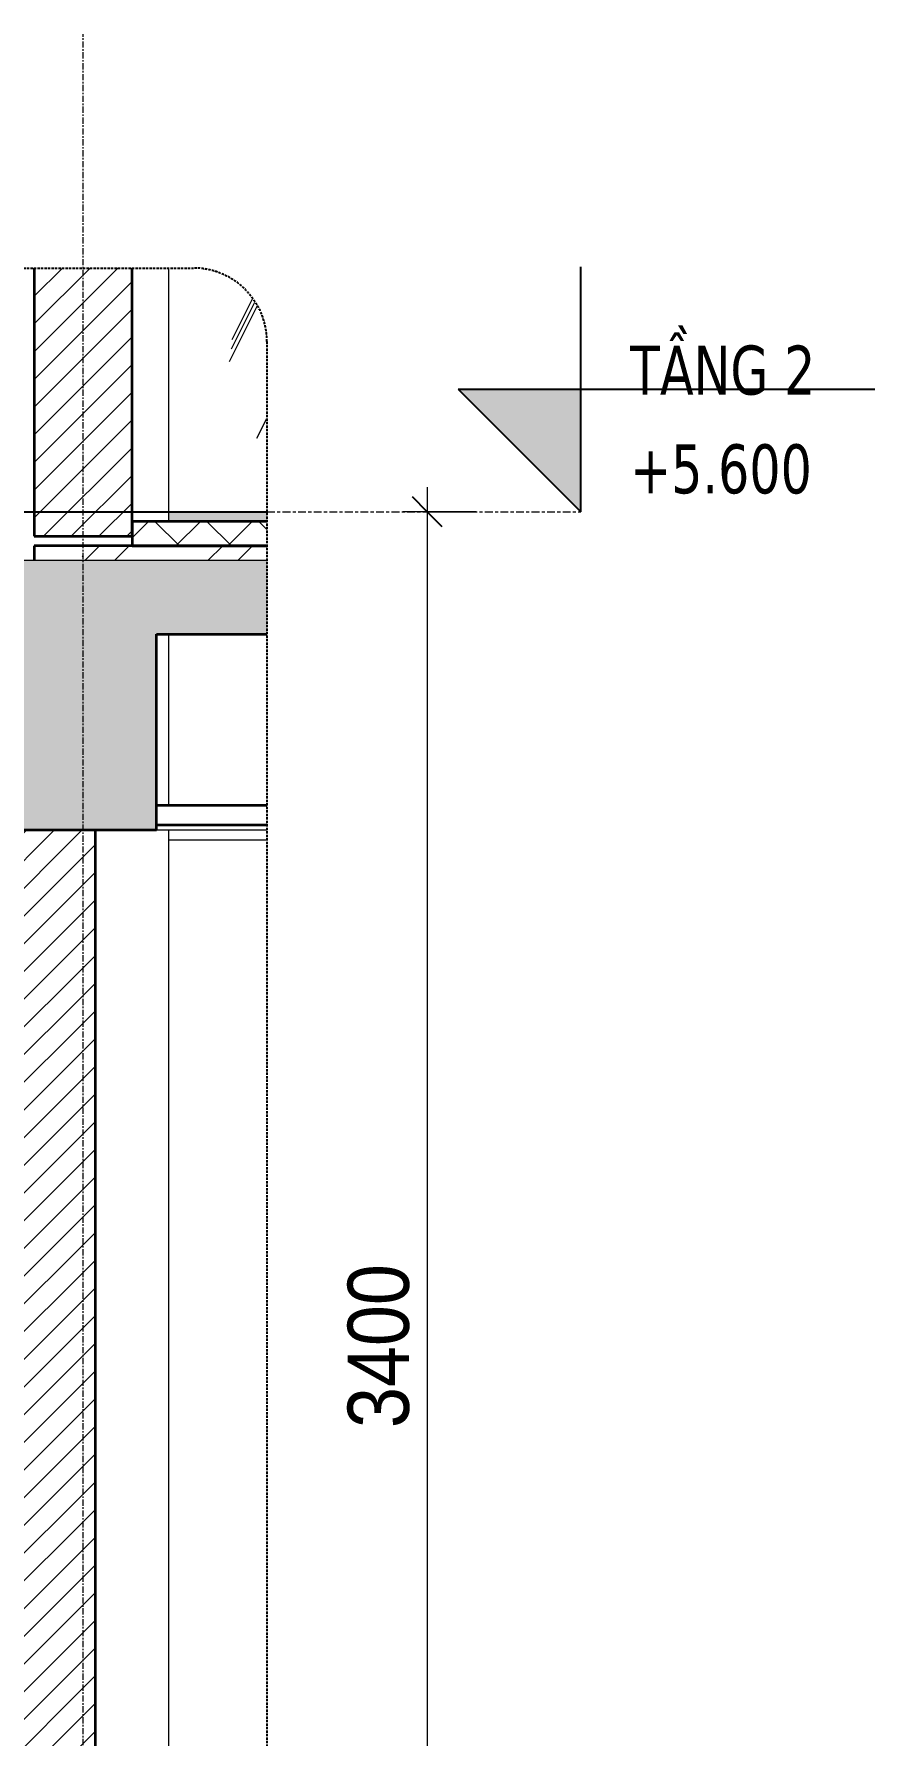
# Model space of a CAD drawing. Header units: millimetres. Extents: x 66631 to 260610, y 416 to 78637.
# Drawn here: x 142798 to 144514, y 3100 to 6575 of the extents above; entities that cross this region are included whole.
import ezdxf

# ---------------------------------------------------------------- set-up
doc = ezdxf.new("R2010")
doc.units = ezdxf.units.MM
for name, pattern in [('Centre', [31.75, 6.35, -4.7625, 15.875, -4.7625]), ('Grid Line', [22.225, 12.7, -3.175, 3.175, -3.175]), ('Hidden', [7.14375, 4.7625, -2.38125])]:
    doc.linetypes.add(name, pattern=pattern)
for name, color, linetype, lineweight in [('0-5', 130, 'Continuous', 5), ('A-ANNO-DIMS', 211, 'Continuous', 9), ('A-ANNO-DIMS-50', 211, 'Continuous', 9), ('A-CLNG-1', 250, 'Continuous', 35), ('A-CLNG-FNSH-1', 7, 'Continuous', 18), ('A-CLNG-PATT-3', 13, 'Continuous', 18), ('A-DETL-GENF', 92, 'Continuous', 18), ('A-DETL-GENF-4', 92, 'Hidden', 25), ('A-DETL-GENF-5', 9, 'Continuous', 18), ('A-DETL-MEDM', 33, 'Continuous', 35), ('A-DETL-THIN', 151, 'Continuous', 18), ('A-FLOR-FNSH-1', 250, 'Continuous', 35), ('A-FLOR-LEVL', 51, 'Continuous', 9), ('A-FLOR-LEVL-1', 51, 'Continuous', 25), ('A-FLOR-LEVL-2', 51, 'Centre', 9), ('A-FLOR-PATT-1', 253, 'Continuous', 18), ('A-FLOR-PATT-2', 8, 'Continuous', 18), ('A-GLAZ-CURT', 52, 'Continuous', 18), ('A-GLAZ-CURT-3', 9, 'Continuous', 18), ('A-GLAZ-CWMG', 51, 'Continuous', 18), ('A-GLAZ-CWMG-2', 9, 'Continuous', 18), ('A-WALL-2', 250, 'Continuous', 35), ('A-WALL-PATT-2', 111, 'Continuous', 18), ('M-EQPM', 50, 'Continuous', 18), ('M-EQPM-3', 50, 'Continuous', 25), ('S-BEAM-2', 7, 'Continuous', 18), ('S-COLS-9', 7, 'Continuous', 18), ('S-GRID-1', 1, 'Grid Line', 9)]:
    doc.layers.add(name, color=color, linetype=linetype, lineweight=lineweight)
doc.styles.add('Tahoma_B_1', font='tahomabd.ttf', dxfattribs={"width": 0.85, "height": 100})
doc.styles.add('UTM Avo', font='', dxfattribs={"width": 0.9, "height": 125})
doc.styles.get('UTM Avo').set_extended_font_data('UTM Avo')
doc.dimstyles.new('1_Dim_chi_tiet_2_5', dxfattribs={"dimscale": 304.8, "dimtxt": 124.912619, "dimasz": 0.19685, "dimexe": 0.164042, "dimexo": 0.0625, "dimgap": 0.016404, "dimtad": 1, "dimdec": 0, "dimrnd": 5, "dimzin": 0, "dimdsep": 46, "dimtxsty": 'UTM Avo', "dimblk1": 'OBLIQUE', "dimblk2": 'OBLIQUE', "dimsah": 1, "dimcen": 0.09, "dimdle": 0.164042, "dimazin": 0, "dimtfac": 1, "dimtdec": 4, "dimtix": 1, "dimtmove": 0, "dimatfit": 3, "dimfxl": 0.328084, "dimfxlon": 1, "dimtvp": 1, "dimtolj": 1, "dimtzin": 0, "dimarcsym": 2})
pattern_1 = [(50, (73567.88, 15875), (364.368, -31.878), [38.1, -419.1]), (355, (73567.88, 15875), (-70.486, 382.113), [30.48, -335.28]), (100.451, (73598.24, 15872.34), (293.885, 350.233), [32.38, -356.18]), (46.184, (73567.88, 15976.6), (542.158, -84.086), [57.15, -628.65]), (96.636, (73613.05, 15969.6), (474.805, 494.855), [48.57, -534.27]), (351.184, (73567.9, 15976.6), (474.81, 494.85), [45.72, -502.92]), (21, (73618.68, 15951.2), (303.2285, -204.5305), [38.1, -419.1]), (326, (73618.68, 15951.2), (123.604, 368.376), [30.48, -335.28]), (71.451, (73643.95, 15934.16), (426.834, 163.843), [32.38, -356.18]), (37.5, (73567.88, 15875), (6.1766, 169.1102), [3.353, -327.863, 3.353, -337.007, -336.55]), (37.5, (73567.88, 15875), (6.1766, 169.1102), [-671.576, 3.353, -333.197]), (7.5, (73567.88, 15875), (133.639, 200.3615), [3.353, -190.703, 3.353, -320.243, -128.27]), (7.5, (73567.88, 15875), (133.639, 200.3615), [-517.652, 3.353, -124.917]), (327.5, (73454.59, 15875), (271.1818, -11.4584), [3.353, -123.647, 3.353, -392.887, -525.78]), (327.5, (73454.59, 15875), (271.1818, -11.4584), [-523.24, 3.353, -522.427]), (317.5, (73403.8, 15875), (296.2585, 50.853), [3.353, -161.747, 3.353, -259.791, -373.38]), (317.5, (73403.8, 15875), (296.2585, 50.853), [-428.244, 3.353, -370.027]), (45, (73567.88, 15875), (-125.7236, 125.7236), []), (45, (73567.88, 16065.5), (-125.7236, 125.7236), [])]
pattern_2 = [(45, (139113.61, 15875), (-28.28427, 28.28427), [])]

# ---------------------------------------------------------------- blocks, each defined once
blk = doc.blocks.new('NCV_TKTC_KET CAU_rvt-6-TKCS_CĂN HỘ LOẠI 1B - MẶT CẮT 5')
at = {"layer": 'A-FLOR-PATT-1'}
h = blk.add_hatch(dxfattribs=at)
h.set_pattern_fill('FP_16', color=256, style=0, pattern_type=2)
h.set_pattern_definition(pattern_1)
h.paths.add_polyline_path([(77389.4, 5500), (77727.6, 5500), (77727.6, 5530), (77252.6, 5530), (77252.6, 5500)])
h = blk.add_hatch(dxfattribs=at)
h.set_pattern_fill('FP_16', color=256, style=0, pattern_type=2)
h.set_pattern_definition(pattern_1)
h.paths.add_polyline_path([(77389.4, 5500), (77727.6, 5500), (77727.6, 5530), (77252.6, 5530), (77252.6, 5500)])
at = {"layer": 'A-FLOR-FNSH-1'}
for p, q in [((77727.6, 5530), (77252.6, 5530)), ((77252.6, 5530), (77252.6, 5500))]:
    blk.add_line(p, q, dxfattribs=at)
at = {"layer": 'S-BEAM-2'}
blk.add_line((77527.6, 4930), (77727.6, 4930), dxfattribs=at)
at = {"layer": 'S-COLS-9'}
for p, q in [((77527.6, 5580), (77527.6, 6097.5)), ((77527.6, 5000), (77527.6, 5350)), ((77527.6, 2100), (77527.6, 4950))]:
    blk.add_line(p, q, dxfattribs=at)
blk = doc.blocks.new('System Panel - Glazed-1838995-TKCS_CĂN HỘ LOẠI 1B - MẶT CẮT 5')
at = {"layer": 'A-GLAZ-CURT-3'}
h = blk.add_hatch(dxfattribs=at)
h.set_pattern_fill('FP_21', color=256, style=0, pattern_type=2)
h.set_pattern_definition([(63.435, (74164.63, 15909.78), (-0.0009, 508), [177.488, -958.435]), (63.435, (73656.63, 15909.78), (-0.0009, 508), [177.488, -958.435]), (63.435, (74407.81, 16007.92), (-0.0009, 508), [177.488, -958.435]), (63.435, (73899.81, 16007.92), (-0.0009, 508), [177.488, -958.435]), (63.435, (74371, 15973.28), (-0.0009, 508), [177.488, -958.435]), (63.435, (73863, 15973.28), (-0.0009, 508), [177.488, -958.435]), (63.435, (74333.49, 16171.7), (-0.0009, 508), [86.267, -1049.655]), (63.435, (73825.49, 16171.7), (-0.0009, 508), [86.267, -1049.655]), (63.435, (74308.95, 16140.98), (-0.0009, 508), [177.488, -958.435]), (63.435, (73800.95, 16140.98), (-0.0009, 508), [177.488, -958.435]), (63.435, (74313.28, 16163.03), (-0.0009, 508), [177.488, -958.435]), (63.435, (73805.28, 16163.03), (-0.0009, 508), [177.488, -958.435]), (63.435, (74108.32, 16066.31), (-0.0009, 508), [177.488, -958.435]), (63.435, (73600.32, 16066.31), (-0.0009, 508), [177.488, -958.435]), (63.435, (74112.66, 16092.3), (-0.0009, 508), [177.488, -958.435]), (63.435, (73604.66, 16092.3), (-0.0009, 508), [177.488, -958.435]), (63.435, (74113.82, 16111.03), (-0.0009, 508), [177.488, -958.435]), (63.435, (73605.82, 16111.03), (-0.0009, 508), [177.488, -958.435])])
h.paths.add_polyline_path([(77616.4, 5600), (77727.6, 5600), (77727.6, 5947.5), (77722.5, 5986.3), (77707.5, 6022.5), (77683.6, 6053.5), (77652.6, 6077.4), (77616.4, 6092.4), (77577.6, 6097.5), (77527.6, 6097.5), (77527.6, 5600), (77577.6, 5600)])
blk = doc.blocks.new('Rectangular Mullion - 50 x 100mm-1838989-TKCS_CĂN HỘ LOẠI 1B - MẶT CẮT 5')
at = {"layer": 'A-GLAZ-CWMG-2'}
blk.add_hatch(color=256, dxfattribs=at).paths.add_polyline_path([(77727.564287, 5580), (77727.564287, 5600), (77527.564287, 5600), (77527.564287, 5580)])
at = {"layer": 'A-GLAZ-CWMG'}
blk.add_line((77727.564287, 5600), (77527.564287, 5600), dxfattribs=at)
blk = doc.blocks.new('TKTC_XREF_251221_MB TANG 2-7 - TKTC_XREF_251221_MB TANG 2-7-2039446-TKCS_CĂN HỘ LOẠI 1B - MẶT CẮT 5')
at = {"layer": 'M-EQPM-3'}
blk.add_line((77102.6, 5600), (77727.6, 5600), dxfattribs=at)
blk = doc.blocks.new('BORDER VIEW - BORDER VIEW-2576918-TKCS_CĂN HỘ LOẠI 1B - MẶT CẮT 5')
at = {"layer": 'A-DETL-GENF-4'}
for p, q in [((68922.6, 6097.5), (77577.6, 6097.5)), ((77727.6, 5947.5), (77727.6, 1700))]:
    blk.add_line(p, q, dxfattribs=at)
blk.add_arc((77577.6, 5947.5), 150, 0, 90, dxfattribs=at)
blk = doc.blocks.new('Level - CAO ĐỘ LEVEL-350587-TKCS_CĂN HỘ LOẠI 1B - MẶT CẮT 5')
at = {"layer": 'A-FLOR-LEVL'}
blk.add_hatch(color=256, dxfattribs=at).paths.add_polyline_path([(78368.1, 2450), (78368.1, 2200), (78118.1, 2450)])
at = {"layer": 'A-FLOR-LEVL-1'}
for p, q in [((78368.1, 2200), (78368.1, 2700)), ((78118.1, 2450), (78368.1, 2200)), ((78118.1, 2450), (78968.1, 2450))]:
    blk.add_line(p, q, dxfattribs=at)
blk = doc.blocks.new('DIMBLOCK101-TKCS_CĂN HỘ LOẠI 1B - MẶT CẮT 5')
at = {"layer": 'A-ANNO-DIMS-50'}
for p, q in [((143600.5, 5650), (143600.5, 2150)), ((143700.5, 5600), (143550.5, 5600)), ((143600.5, 5600), (143700.5, 5600)), ((143700.5, 2200), (143550.5, 2200)), ((143600.5, 2200), (143700.5, 2200))]:
    blk.add_line(p, q, dxfattribs=at)
at = {"layer": 'A-ANNO-DIMS-50', "lineweight": 25}
for p, q in [((143600.5, 5600), (143570.5, 5630)), ((143600.5, 5600), (143630.5, 5570)), ((143600.5, 2200), (143570.5, 2230)), ((143600.5, 2200), (143630.5, 2170))]:
    blk.add_line(p, q, dxfattribs=at)
at = {"layer": 'A-ANNO-DIMS-50', "color": 0, "insert": (143438.1, 3728.8), "char_height": 125, "width": 410.824, "attachment_point": 1, "rotation": 90, "line_spacing_factor": 1.110334, "style": 'UTM Avo'}
blk.add_mtext('3400', dxfattribs=at)
blk = doc.blocks.new('_Oblique')
at = {"color": 0, "linetype": 'ByBlock', "lineweight": -2}
blk.add_line((-0.5, -0.5), (0.5, 0.5), dxfattribs=at)

msp = doc.modelspace()

# ---------------------------------------------------------------- hatches: boundary and pattern name
at = {"layer": 'A-CLNG-PATT-3'}
h = msp.add_hatch(dxfattribs=at)
h.set_pattern_fill('FP_19', color=256, style=0, pattern_type=2)
h.set_pattern_definition([(0, (139113.61, 15875), (406.4, 101.6), [16.764, -288.036, 16.764, -288.036, -1625.6]), (0, (139113.61, 15875), (406.4, 101.6), [-609.6, 16.764, -592.836, 16.764, -288.036, -711.2]), (0, (139113.61, 15875), (406.4, 101.6), [-1524, 16.764, -186.436, 16.764, -491.236]), (120, (139266.01, 15925.8), (-291.1882, 301.1527), [16.764, -288.036, 16.764, -288.036, -1625.6]), (120, (139266.01, 15925.8), (-291.1882, 301.1527), [-609.6, 16.764, -592.836, 16.764, -288.036, -711.2]), (120, (139266.01, 15925.8), (-291.1882, 301.1527), [-1524, 16.764, -186.436, 16.764, -491.236]), (240, (139316.81, 16129), (-115.2118, -402.7527), [16.764, -288.036, 16.764, -288.036, -1625.6]), (240, (139316.81, 16129), (-115.2118, -402.7527), [-609.6, 16.764, -592.836, 16.764, -288.036, -711.2]), (240, (139316.81, 16129), (-115.2118, -402.7527), [-1524, 16.764, -186.436, 16.764, -491.236])])
h.paths.add_polyline_path([(143048.4, 4950), (143273.3, 4950), (143273.3, 4960), (143048.4, 4960)])
at = {"layer": 'A-DETL-GENF-5'}
h = msp.add_hatch(dxfattribs=at)
h.set_pattern_fill('FP_16', color=256, style=0, pattern_type=2)
h.set_pattern_definition([(50, (139113.6, 15875), (364.368, -31.878), [38.1, -419.1]), (355, (139113.6, 15875), (-70.486, 382.113), [30.48, -335.28]), (100.451, (139143.98, 15872.34), (293.885, 350.233), [32.38, -356.18]), (46.184, (139113.6, 15976.6), (542.158, -84.086), [57.15, -628.65]), (96.636, (139158.8, 15969.6), (474.805, 494.855), [48.57, -534.27]), (351.184, (139113.6, 15976.6), (474.81, 494.85), [45.72, -502.92]), (21, (139164.4, 15951.2), (303.2285, -204.5305), [38.1, -419.1]), (326, (139164.4, 15951.2), (123.604, 368.376), [30.48, -335.28]), (71.451, (139189.68, 15934.16), (426.834, 163.843), [32.38, -356.18]), (37.5, (139113.61, 15875), (6.1766, 169.1102), [3.353, -327.863, 3.353, -337.007, -336.55]), (37.5, (139113.61, 15875), (6.1766, 169.1102), [-671.576, 3.353, -333.197]), (7.5, (139113.61, 15875), (133.639, 200.3615), [3.353, -190.703, 3.353, -320.243, -128.27]), (7.5, (139113.61, 15875), (133.639, 200.3615), [-517.652, 3.353, -124.917]), (327.5, (139000.33, 15875), (271.1818, -11.4584), [3.353, -123.647, 3.353, -392.887, -525.78]), (327.5, (139000.33, 15875), (271.1818, -11.4584), [-523.24, 3.353, -522.427]), (317.5, (138949.53, 15875), (296.2585, 50.853), [3.353, -161.747, 3.353, -259.791, -373.38]), (317.5, (138949.53, 15875), (296.2585, 50.853), [-428.244, 3.353, -370.027]), (45, (139113.61, 15875), (-125.7236, 125.7236), []), (45, (139113.61, 16065.5), (-125.7236, 125.7236), [])])
h.paths.add_polyline_path([(134848.4, 4950), (134848.4, 5385), (139598.4, 5385), (139598.4, 5150), (139798.4, 5150), (139798.4, 5380), (140573.4, 5380), (140573.4, 5330), (142748.4, 5330), (142748.4, 4950), (143048.4, 4950), (143048.4, 5350), (143273.3, 5350), (143273.3, 5500), (141198.2, 5500), (141198.2, 5550), (134318.3, 5550), (134318.3, 5350), (134548.4, 5350), (134548.4, 4950), (134798.3, 4950)])
at = {"layer": 'A-FLOR-PATT-2'}
h = msp.add_hatch(dxfattribs=at)
h.set_pattern_fill('FP_20', color=256, style=0, pattern_type=2)
h.set_pattern_definition([(45, (139113.61, 15875), (-53.033, 53.033), []), (135, (139113.61, 15875), (-53.033, -53.033), [])])
h.paths.add_polyline_path([(143062.7, 5530), (143273.3, 5530), (143273.3, 5580), (142998.3, 5580), (142998.3, 5530)])
at = {"layer": 'A-WALL-PATT-2'}
h = msp.add_hatch(dxfattribs=at)
h.set_pattern_fill('FP_15', color=256, style=0, pattern_type=2)
h.set_pattern_definition(pattern_2)
h.paths.add_polyline_path([(142998.3, 5550), (142998.3, 6097.5), (142798.3, 6097.5), (142798.3, 5550), (142934.2, 5550)])
h = msp.add_hatch(dxfattribs=at)
h.set_pattern_fill('FP_15', color=256, style=0, pattern_type=2)
h.set_pattern_definition(pattern_2)
h.paths.add_polyline_path([(142729.2, 2150), (142923.3, 2150), (142923.3, 4950), (142748.4, 4950), (142748.4, 5330), (142723.3, 5330), (142723.3, 2150)])

# ---------------------------------------------------------------- linework, layer by layer
at = {"layer": 'A-CLNG-1'}
for p, q in [((143273.3, 5000), (143048.4, 5000)), ((143273.3, 4960), (143048.4, 4960))]:
    msp.add_line(p, q, dxfattribs=at)
at = {"layer": 'A-CLNG-FNSH-1'}
msp.add_line((143048.4, 4950), (143273.3, 4950), dxfattribs=at)
at = {"layer": 'A-DETL-MEDM'}
for p, q in [((143048.4, 4950), (143048.4, 5350)), ((143048.4, 5350), (143273.3, 5350)), ((142748.4, 4950), (143048.4, 4950))]:
    msp.add_line(p, q, dxfattribs=at)
at = {"layer": 'A-DETL-THIN'}
msp.add_line((143273.3, 5500), (141198.2, 5500), dxfattribs=at)
at = {"layer": 'A-FLOR-FNSH-1'}
for p, q in [((143273.3, 5580), (142998.3, 5580)), ((142998.3, 5580), (142998.3, 5530)), ((142998.3, 5530), (143273.3, 5530))]:
    msp.add_line(p, q, dxfattribs=at)
at = {"layer": 'A-FLOR-LEVL-2'}
msp.add_line((133864.6, 5600), (143913.9, 5600), dxfattribs=at)
at = {"layer": 'A-WALL-2'}
for p, q in [((142798.3, 6097.5), (142798.3, 5550)), ((142998.3, 5550), (142998.3, 6097.5)), ((142798.3, 5550), (142998.3, 5550)), ((142923.3, 2150), (142923.3, 4950))]:
    msp.add_line(p, q, dxfattribs=at)
at = {"layer": 'S-GRID-1'}
for p, q in [((142898.3, 5325.3), (142898.3, 6575.3)), ((142898.3, 2281.2), (142898.3, 5325.3))]:
    msp.add_line(p, q, dxfattribs=at)

# ---------------------------------------------------------------- block references
at = {"layer": '0-5'}
msp.add_blockref('NCV_TKTC_KET CAU_rvt-6-TKCS_CĂN HỘ LOẠI 1B - MẶT CẮT 5', (65545.7, 0), dxfattribs=at)
at = {"layer": 'A-DETL-GENF'}
msp.add_blockref('BORDER VIEW - BORDER VIEW-2576918-TKCS_CĂN HỘ LOẠI 1B - MẶT CẮT 5', (65545.7, 0), dxfattribs=at)
at = {"layer": 'A-FLOR-LEVL-1'}
msp.add_blockref('Level - CAO ĐỘ LEVEL-350587-TKCS_CĂN HỘ LOẠI 1B - MẶT CẮT 5', (65545.7, 3400), dxfattribs=at)
at = {"layer": 'A-GLAZ-CURT'}
msp.add_blockref('System Panel - Glazed-1838995-TKCS_CĂN HỘ LOẠI 1B - MẶT CẮT 5', (65545.7, 0), dxfattribs=at)
at = {"layer": 'A-GLAZ-CWMG'}
msp.add_blockref('Rectangular Mullion - 50 x 100mm-1838989-TKCS_CĂN HỘ LOẠI 1B - MẶT CẮT 5', (65545.7, 0), dxfattribs=at)
at = {"layer": 'M-EQPM'}
msp.add_blockref('TKTC_XREF_251221_MB TANG 2-7 - TKTC_XREF_251221_MB TANG 2-7-2039446-TKCS_CĂN HỘ LOẠI 1B - MẶT CẮT 5', (65545.7, 0), dxfattribs=at)

# ---------------------------------------------------------------- texts
at = {"layer": 'A-FLOR-LEVL', "char_height": 100, "line_spacing_factor": 0.996129, "style": 'Tahoma_B_1'}
for s, insert, width, attachment_point in [('\\pt510,1020,1530,2040,2550,3060,3570,4080,4590,5100,5610,6120,6630,7140,7650,8160,8670,9180,9690,10200,10710,11220,11730,12240,12750,13260,13770,14280,14790,15300,15810,16320;TẦNG 2', (144014.1, 5837.2), 452.625, 7), ('\\pt212.5,425,637.5,850,1062.5,1275,1487.5,1700,1912.5,2125,2337.5,2550,2762.5,2975,3187.5,3400,3612.5,3825,4037.5,4250,4462.5,4675,4887.5,5100,5312.5,5525,5737.5,5950,6162.5,6375,6587.5,6800;+5.600', (144014.1, 5737.5), 441.575, 1)]:
    msp.add_mtext(s, dxfattribs=dict(at, insert=insert, width=width, attachment_point=attachment_point))

# ---------------------------------------------------------------- dimensions: what is measured, and where the dimension line sits
at = {"layer": 'A-ANNO-DIMS'}
dim = msp.add_linear_dim(base=(143600.5, 2200), p1=(143700.5, 5600), p2=(143700.5, 2200), angle=90, dimstyle='1_Dim_chi_tiet_2_5', override={"dimpost": '<>', "dimfxl": 3400}, dxfattribs=at)
dim.commit()
dim.dimension.update_dxf_attribs({"geometry": 'DIMBLOCK101-TKCS_CĂN HỘ LOẠI 1B - MẶT CẮT 5', "text_midpoint": (143530.8, 3900)})

doc.saveas('drawing.dxf')
